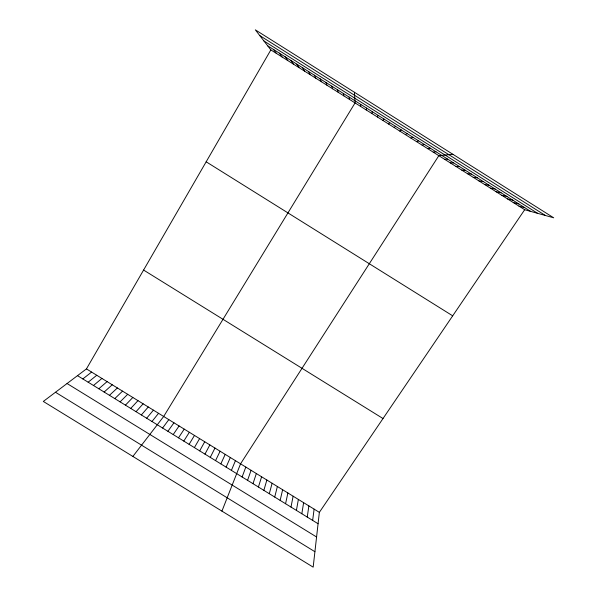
<?xml version="1.0" encoding="UTF-8"?>
<svg xmlns="http://www.w3.org/2000/svg" width="597" height="597" viewBox="0 0 597 597"><rect width="100%" height="100%" fill="white"/><g stroke="black" fill="none" stroke-linecap="round" stroke-linejoin="round"><path stroke-width="0.9" d="M360.67 106.46L360.737 104.4M524.681 209.726L319.358 512.353L313.171 567.15L43.305 401.438L86.446 368.901L270.851 49.909L255.337 29.85L553.695 217.801L524.681 209.726L270.851 49.909M312.656 520.405L314.112 509.129M366.267 109.982L366.536 108.05M307.246 517.069L308.873 505.898M301.828 513.733L303.627 502.667M296.41 510.398L298.381 499.435M290.985 507.062L293.127 496.204M285.567 503.726L287.881 492.965M280.142 500.39L282.627 489.734M274.717 497.047L277.374 486.495M371.856 113.505L372.334 111.699M269.292 493.704L272.12 483.257M263.859 490.361L266.859 480.025M258.426 487.018L261.605 476.787M252.994 483.674L256.344 473.54M247.561 480.331L251.083 470.302M242.121 476.988L245.815 467.063M221.927 511.122L240.554 463.817L438.84 155.675L452.892 154.295M377.453 117.027L378.125 115.348M231.405 470.384L235.434 460.668M226.121 467.138L230.323 457.518M220.838 463.884L225.211 454.369M215.554 460.63L220.092 451.213M210.263 457.377L214.972 448.063M204.972 454.116L209.853 444.907M199.682 450.862L204.726 441.75M383.043 120.549L383.916 118.997M194.391 447.601L199.599 438.594M189.092 444.347L194.48 435.437M183.801 441.086L189.346 432.28M178.503 437.825L184.219 429.124M173.205 434.564L179.085 425.959M167.899 431.295L173.958 422.795M162.593 428.034L168.824 419.639M388.632 124.064L389.707 122.639M132.87 456.436L163.682 416.475L355.066 102.93L354.424 92.266M151.981 421.497L158.548 413.311M146.675 418.228L153.407 410.146M141.362 414.96L148.265 406.975M136.049 411.691L143.123 403.811M130.736 408.423L137.982 400.639M125.422 405.147L132.832 397.475M394.214 127.579L395.498 126.288M120.101 401.878L127.691 394.304M114.781 398.602L122.542 391.132M109.46 395.326L117.385 387.96M104.139 392.05L112.236 384.781M98.811 388.774L107.079 381.61M93.49 385.49L101.923 378.431M88.162 382.214L96.766 375.259M399.803 131.101L401.281 129.93M82.826 378.931L91.61 372.08M405.385 134.616L407.064 133.571M410.967 138.123L412.848 137.213M416.542 141.638L418.624 140.847M422.116 145.153L424.4 144.489M427.691 148.66L430.176 148.123M433.265 152.168L435.952 151.757M444.578 159.287L447.66 159.138M450.31 162.899L453.601 162.877M456.041 166.511L459.541 166.615M461.772 170.115L465.481 170.354M467.503 173.727L471.414 174.093M473.227 177.331L477.346 177.824M478.958 180.936L483.272 181.563M484.682 184.54L489.204 185.294M490.398 188.137L495.129 189.025M496.114 191.741L501.047 192.756M501.831 195.338L506.972 196.48M507.547 198.935L512.89 200.211M513.263 202.532L518.808 203.935M518.972 206.129L524.718 207.659M86.446 368.901L319.358 512.353M77.498 375.647L318.067 523.733M67.065 383.52L316.574 536.987M55.469 392.259L314.91 551.71M143.586 270.053L383.013 418.534M206.166 161.802L452.69 315.828M259.762 35.574L545.427 215.495M263.941 40.977L537.613 213.323M267.672 45.797L530.636 211.383M273.508 49.469L276.478 53.454M279.336 53.14L282.105 56.999M285.165 56.812L287.732 60.536M290.993 60.484L293.351 64.073M296.813 64.148L298.978 67.618M302.634 67.812L304.589 71.155M308.455 71.476L310.209 74.692M314.276 75.14L315.82 78.222M320.089 78.804L321.44 81.759M325.902 82.468L327.044 85.289M331.716 86.125L332.656 88.819M337.521 89.781L338.26 92.348M343.327 93.438L343.865 95.878M349.133 97.095L349.469 99.408"/></g></svg>
